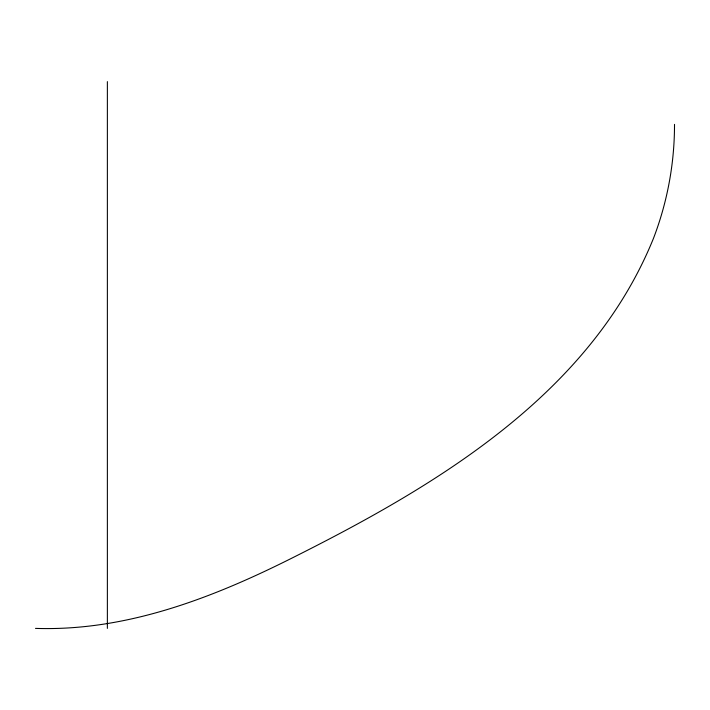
<?xml version="1.0" encoding="UTF-8"?>
<svg xmlns="http://www.w3.org/2000/svg" width="710" height="710" viewBox="0 0 710 710"><rect width="100%" height="100%" fill="white"/><g stroke="black" fill="none" stroke-linecap="round" stroke-linejoin="round"><path stroke-width="1.06" d="M35.5 628.385C125.954 631.438 212.281 598.051 291.81 558.166C435.896 485.951 590.125 394.76 653.502 238.294A317.565 317.565 0 0 0 674.509 124.374M107.37 81.614L107.37 628.385"/></g></svg>
